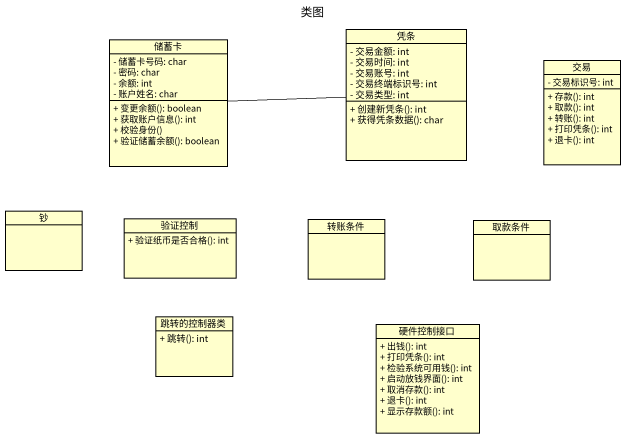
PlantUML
@startuml
title 类图
hide circle
hide empty members
skinparam classAttributeIconSize 0
class 储蓄卡 {
  - 储蓄卡号码: char
  - 密码: char
  - 余额: int
  - 账户姓名: char
  + 变更余额(): boolean
  + 获取账户信息(): int
  + 校验身份()
  + 验证储蓄余额(): boolean
}
class 凭条 {
  - 交易金额: int
  - 交易时间: int
  - 交易账号: int
  - 交易终端标识号: int
  - 交易类型: int
  + 创建新凭条(): int
  + 获得凭条数据(): char
}
class 交易 {
  - 交易标识号: int
  + 存款(): int
  + 取款(): int
  + 转账(): int
  + 打印凭条(): int
  + 退卡(): int
}
class 钞
class 验证控制 {
  + 验证纸币是否合格(): int
}
class 转账条件
class 取款条件
class 跳转的控制器类 {
  + 跳转(): int
}
class 硬件控制接口 {
  + 出钱(): int
  + 打印凭条(): int
  + 检验系统可用钱(): int
  + 启动放钱界面(): int
  + 取消存款(): int
  + 退卡(): int
  + 显示存款额(): int
}
储蓄卡 -right- 凭条
@enduml
